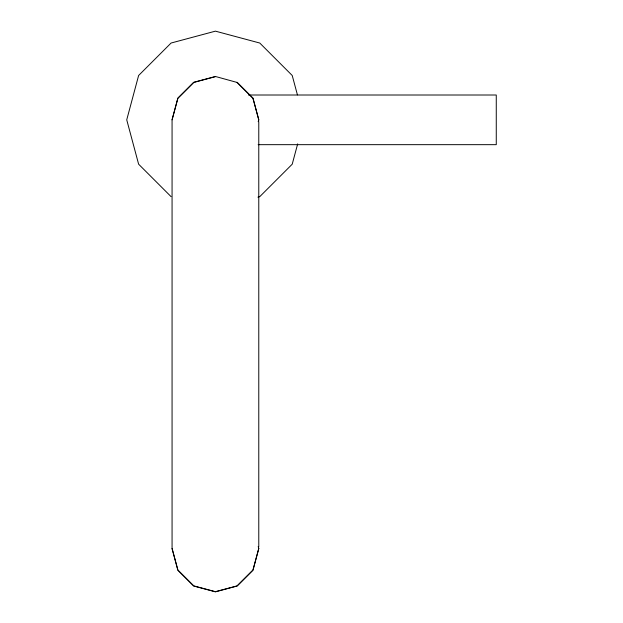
<?xml version="1.0" encoding="UTF-8"?>
<svg xmlns="http://www.w3.org/2000/svg" width="623" height="623" viewBox="0 0 623 623"><rect width="100%" height="100%" fill="white"/><g stroke="black" fill="none" stroke-linecap="round" stroke-linejoin="round"><path stroke-width="0.93" d="M258.296 546.683L258.779 548.489L252.969 570.17L237.098 586.041L215.426 591.85L193.745 586.041L177.874 570.17L172.065 548.489L172.065 119.834L177.874 98.247L193.745 82.446L215.426 76.668M172.065 119.834L177.874 98.161L193.745 82.291L215.426 76.481L237.098 82.446L252.969 98.247L258.779 119.834L258.296 121.641L258.779 119.834L252.969 98.161L237.098 82.291M297.677 143.858L292.226 164.184L259.768 196.642L257.922 197.141M248.437 95.008L496.266 95.008L496.266 144.668L258.156 144.668M171.076 196.642L138.618 164.184L126.734 119.834L138.618 75.492L171.076 43.034L215.426 31.15L259.768 43.034L292.226 75.492L297.428 94.891M258.272 546.612L258.779 548.489L252.969 570.076L237.098 585.877L215.426 591.663L193.745 585.877L177.874 570.076L172.065 548.489M258.779 121.672L258.779 546.659"/></g></svg>
